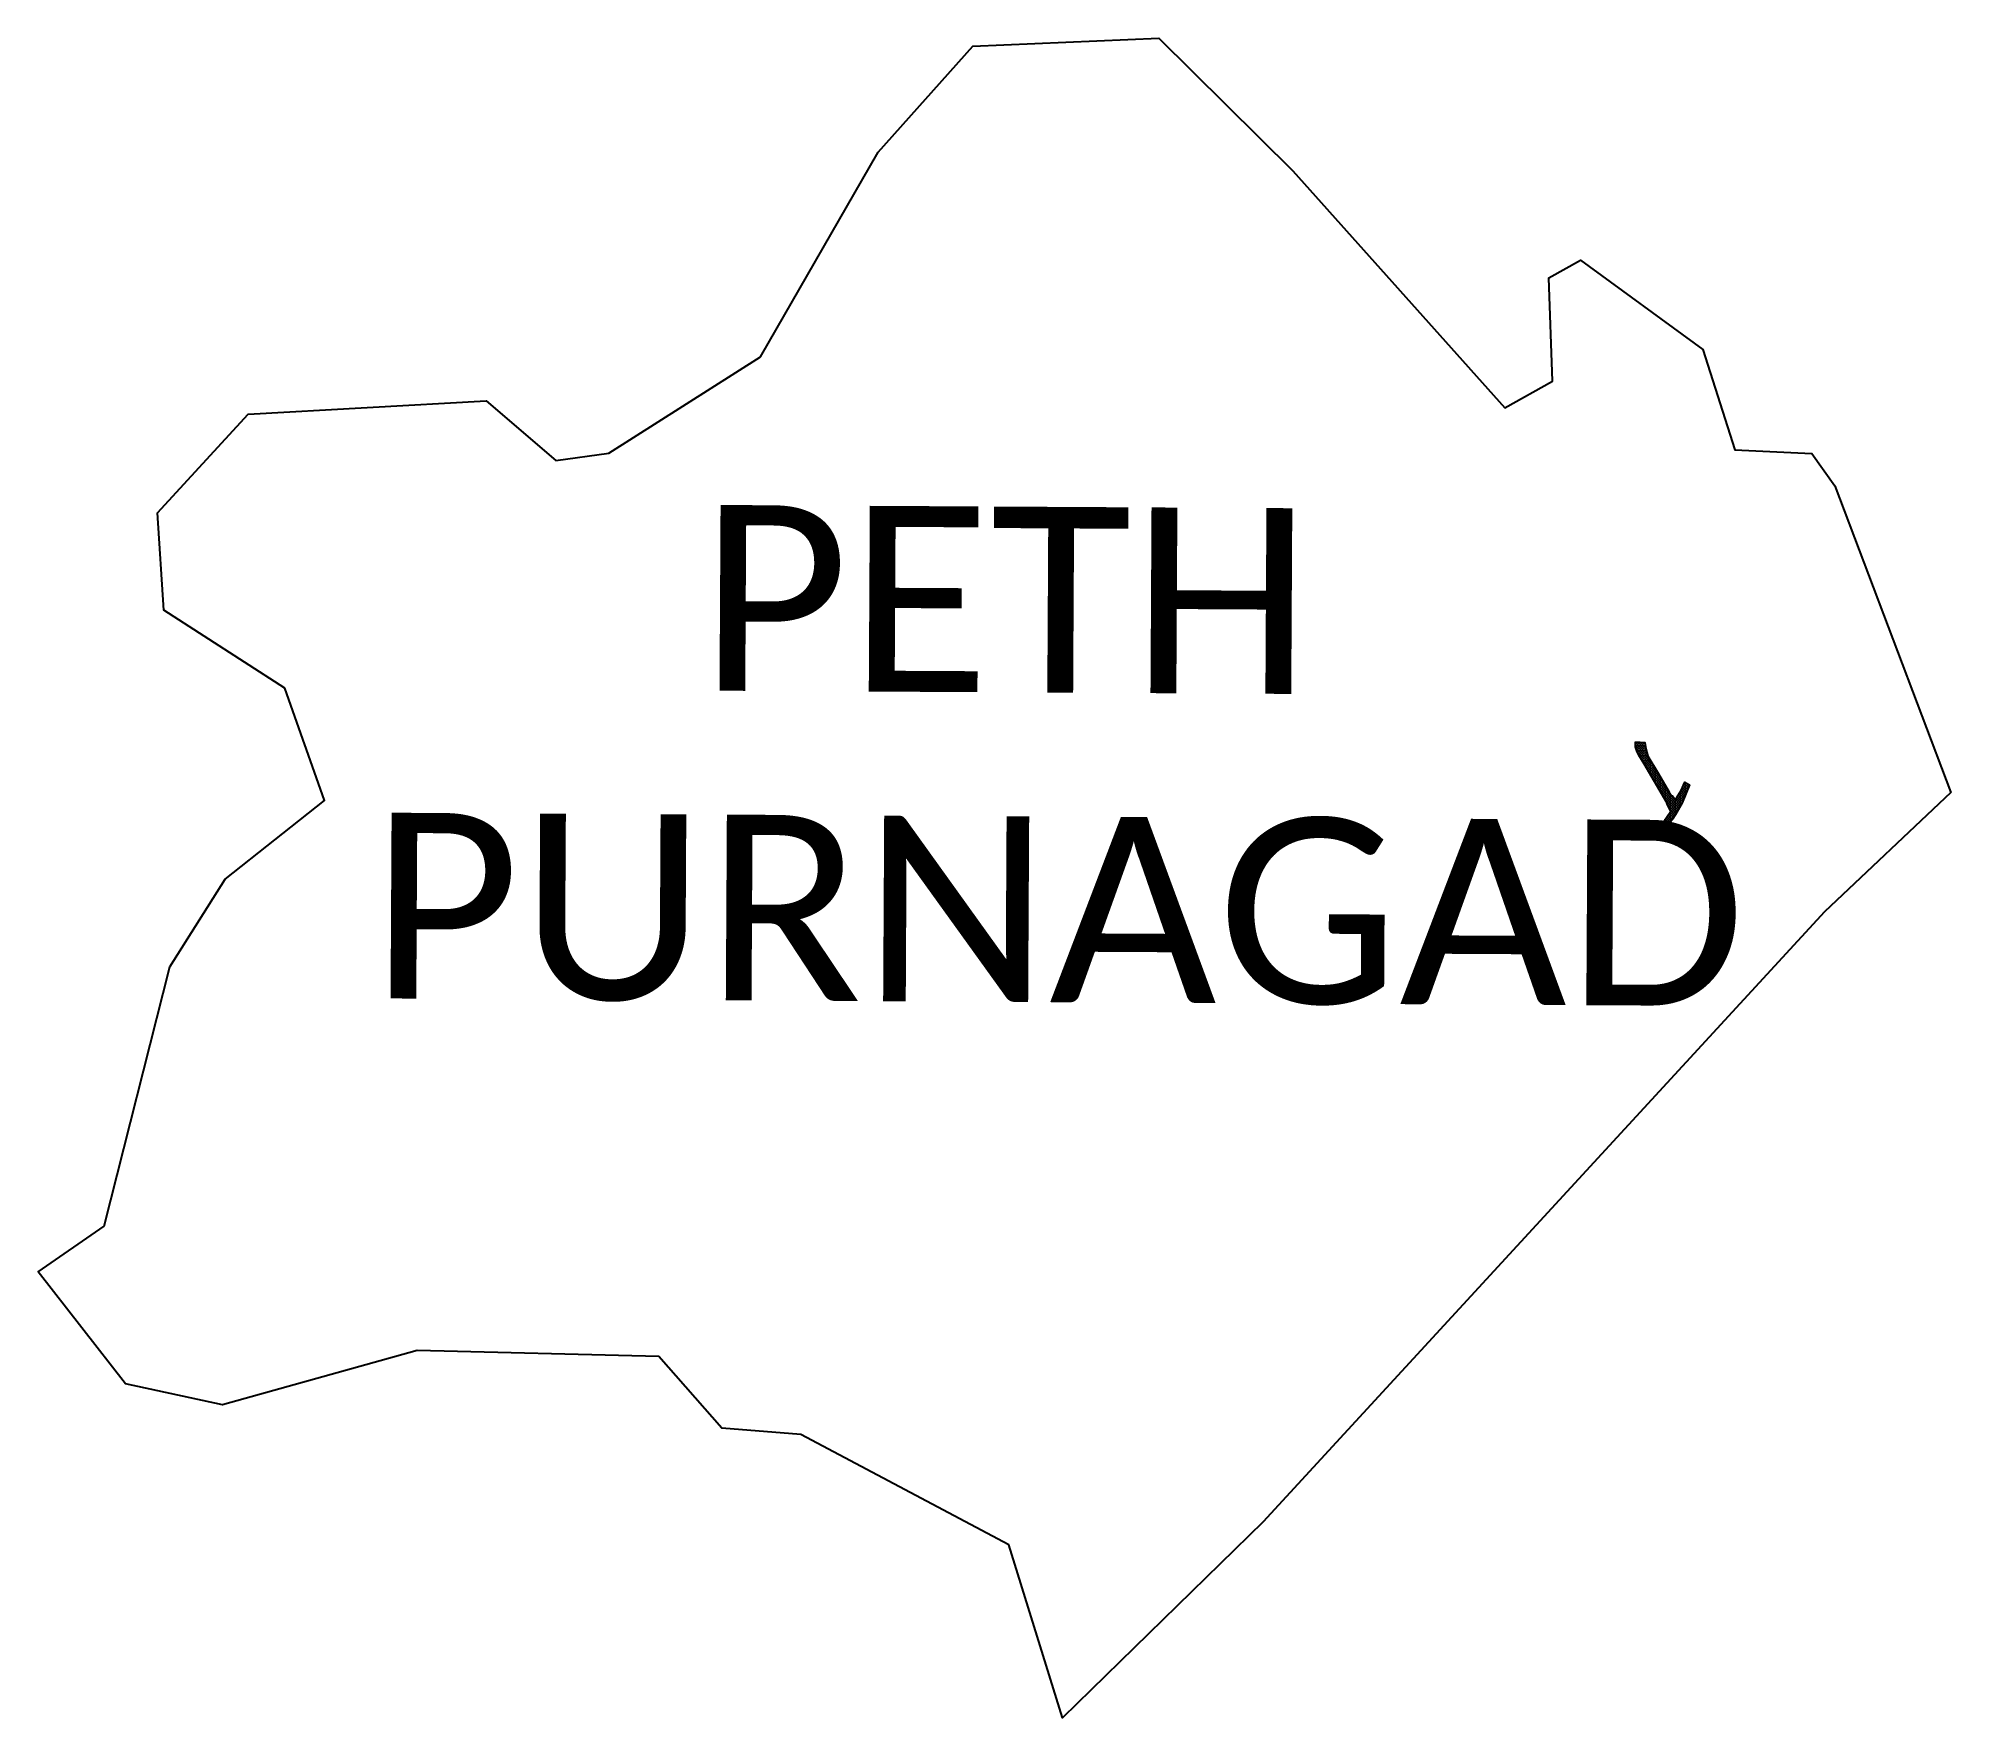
# Model space of a CAD drawing. Header units: metres. Extents: x 320045 to 321116, y 1858751 to 1859692.
import ezdxf

# ---------------------------------------------------------------- set-up
doc = ezdxf.new("R2010")
doc.units = ezdxf.units.M
doc.header["$MEASUREMENT"] = 0
for name, color, linetype in [('JETTY', 51, 'Continuous'), ('JETTY HATCH', 210, 'Continuous'), ('village', 3, 'Continuous'), ('VILLAGE NAME', 250, 'Continuous')]:
    doc.layers.add(name, color=color, linetype=linetype)
doc.styles.get("Standard").update_dxf_attribs({"font": 'arial.ttf'})

msp = doc.modelspace()

# ---------------------------------------------------------------- hatches: boundary and pattern name
at = {"layer": 'JETTY HATCH'}
h = msp.add_hatch(dxfattribs=at)
h.set_pattern_fill('ANGLE', color=256, scale=0.2)
h.set_pattern_definition([(0, (0, 0), (0, 1.397), [1.016, -0.381]), (90, (0, 0), (-1.397, 9e-17), [1.016, -0.381])])
h.paths.add_polyline_path([(320945.6, 1859293.4), (320945.1, 1859297.1), (320939.8, 1859297.4), (320939.8, 1859294.6), (320940.7, 1859292.3), (320941.7, 1859290), (320944.7, 1859285), (320957.6, 1859263), (320957.4, 1859262.8), (320959.7, 1859258.6), (320952.4, 1859248), (320954.8, 1859246), (320957.3, 1859249.4), (320960.6, 1859254.1), (320962.3, 1859256.7), (320966, 1859263.2), (320970.1, 1859273.4), (320967.5, 1859274.8), (320965.4, 1859270.2), (320963.5, 1859267.1), (320962.2, 1859264.9), (320960.6, 1859267.2), (320960.3, 1859267), (320958.7, 1859269.3), (320952.8, 1859279.4), (320946.7, 1859289.4)])

# ---------------------------------------------------------------- linework, layer by layer
at = {"layer": 'JETTY', "flags": 128}
msp.add_lwpolyline([(320939.8, 1859297.4), (320945.1, 1859297.1), (320945.6, 1859293.4), (320946.7, 1859289.4), (320952.8, 1859279.4), (320958.7, 1859269.3), (320960.3, 1859267), (320960.3, 1859267), (320960.6, 1859267.2), (320962.2, 1859264.9), (320963.5, 1859267.1), (320965.4, 1859270.2), (320967.5, 1859274.8), (320970.1, 1859273.4), (320966, 1859263.2), (320962.3, 1859256.7), (320960.6, 1859254.1), (320957.3, 1859249.4), (320954.8, 1859246), (320952.4, 1859248), (320959.7, 1859258.6), (320957.4, 1859262.8), (320957.6, 1859263), (320944.7, 1859285), (320941.7, 1859290), (320940.7, 1859292.3), (320939.8, 1859294.6)], close=True, dxfattribs=at)
at = {"layer": 'village', "color": 3, "true_color": 0x00ff00}
msp.add_polyline3d([(320082.1, 1859026.1, 0), (320118.8, 1859171.4, 0), (320149.9, 1859220.5, 0), (320205.4, 1859264.5, 0), (320183.2, 1859327.5, 0), (320115.5, 1859371.1, 0), (320112, 1859425.7, 0), (320162.8, 1859481, 0), (320296.1, 1859488.4, 0), (320335, 1859455, 0), (320364.8, 1859459.2, 0), (320449.8, 1859513.1, 0), (320515.7, 1859627.7, 0), (320568.7, 1859687.2, 0), (320672.8, 1859691.6, 0), (320747.9, 1859617.3, 0), (320866.6, 1859484.5, 0), (320893.3, 1859499.5, 0), (320891.3, 1859557.4, 0), (320909.1, 1859567.3, 0), (320977.5, 1859517.2, 0), (320995.5, 1859461, 0), (321038.7, 1859458.9, 0), (321051.5, 1859440.9, 0), (321116.5, 1859269, 0), (321045.7, 1859202.1, 0), (320731.3, 1858860.4, 0), (320618.9, 1858750.7, 0), (320588.9, 1858847.6, 0), (320472.3, 1858909.3, 0), (320428.1, 1858913, 0), (320392.7, 1858953, 0), (320257.4, 1858956.5, 0), (320148.3, 1858925.9, 0), (320094, 1858937.7, 0), (320045.1, 1859000.5, 0)], close=True, dxfattribs=at)

# ---------------------------------------------------------------- texts
at = {"layer": 'VILLAGE NAME', "insert": (320232.4, 1859431.2), "char_height": 104.042, "attachment_point": 1, "rotation": 359.6762}
msp.add_mtext_dynamic_manual_height_columns('{\\fCalibri|b0|i0|c0|p34;     PETH PURNAGAD}', width=673.122, gutter_width=520.2, heights=[0], dxfattribs=at)

doc.saveas('drawing.dxf')
